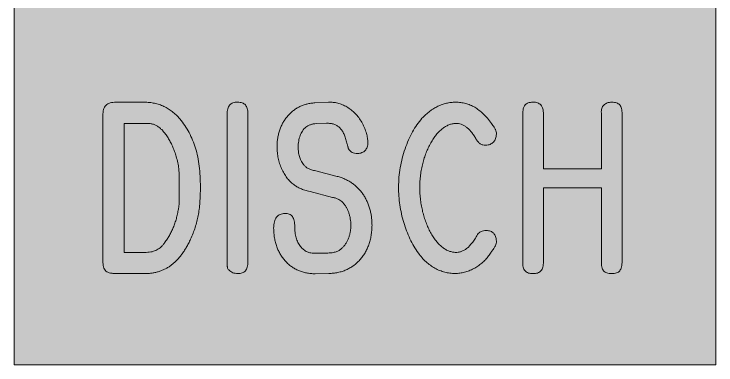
# Model space of a CAD drawing. Header units: inches. Extents: x 99 to 111.6, y 142.4 to 155.
# Drawn here: x 99.02 to 111.59, y 142.41 to 148.7 of the extents above; entities that cross this region are included whole.
import ezdxf

# ---------------------------------------------------------------- set-up
doc = ezdxf.new("R2010")
doc.units = ezdxf.units.IN
doc.header["$MEASUREMENT"] = 0

# ---------------------------------------------------------------- blocks, each defined once
blk = doc.blocks.new('block 2')
at = {"true_color": 0xffffff}
h = blk.add_hatch(color=7, dxfattribs=at)
h.dxf.hatch_style = 2
h.paths.add_polyline_path([(111.591, 142.409), (111.591, 154.982), (99.018, 154.982), (99.018, 142.409)])
at = {"color": 7, "lineweight": 5, "true_color": 0xffffff}
blk.add_lwpolyline([(111.591, 142.409), (111.591, 154.982), (99.018, 154.982), (99.018, 142.409), (111.591, 142.409)], dxfattribs=at)
blk = doc.blocks.new('block 3')
at = {"color": 7, "lineweight": 5, "true_color": 0xffffff}
blk.add_open_spline([(107.478, 144.82), (107.491, 144.819), (107.505, 144.817), (107.518, 144.815), (107.53, 144.813), (107.542, 144.81), (107.554, 144.805), (107.564, 144.801), (107.574, 144.795), (107.584, 144.789), (107.593, 144.783), (107.602, 144.776), (107.609, 144.768), (107.617, 144.76), (107.623, 144.751), (107.629, 144.742), (107.635, 144.732), (107.64, 144.721), (107.644, 144.71), (107.648, 144.698), (107.651, 144.686), (107.653, 144.673), (107.655, 144.659), (107.657, 144.644), (107.658, 144.63), (107.658, 144.616), (107.658, 144.601), (107.655, 144.587), (107.653, 144.572), (107.647, 144.558), (107.64, 144.544), (107.636, 144.535), (107.63, 144.526), (107.624, 144.517), (107.616, 144.504), (107.608, 144.491), (107.599, 144.478), (107.588, 144.461), (107.576, 144.444), (107.564, 144.427), (107.549, 144.405), (107.534, 144.384), (107.519, 144.363), (107.5, 144.34), (107.482, 144.316), (107.462, 144.295), (107.442, 144.273), (107.421, 144.253), (107.398, 144.234), (107.376, 144.215), (107.352, 144.197), (107.328, 144.181), (107.303, 144.164), (107.277, 144.148), (107.251, 144.135), (107.224, 144.121), (107.197, 144.108), (107.169, 144.097), (107.143, 144.087), (107.115, 144.078), (107.087, 144.07), (107.06, 144.063), (107.032, 144.057), (107.004, 144.054), (106.976, 144.05), (106.948, 144.049), (106.92, 144.047), (106.888, 144.049), (106.857, 144.05), (106.825, 144.054), (106.794, 144.058), (106.763, 144.064), (106.733, 144.072), (106.703, 144.08), (106.673, 144.09), (106.644, 144.101), (106.614, 144.113), (106.585, 144.127), (106.557, 144.143), (106.529, 144.158), (106.501, 144.176), (106.475, 144.195), (106.448, 144.215), (106.422, 144.235), (106.398, 144.257), (106.372, 144.28), (106.348, 144.304), (106.326, 144.33), (106.303, 144.357), (106.282, 144.385), (106.26, 144.413), (106.233, 144.454), (106.205, 144.495), (106.18, 144.537), (106.154, 144.58), (106.131, 144.624), (106.109, 144.67), (106.087, 144.716), (106.067, 144.763), (106.049, 144.811), (106.03, 144.86), (106.013, 144.91), (105.998, 144.961), (105.983, 145.012), (105.969, 145.064), (105.958, 145.117), (105.947, 145.169), (105.937, 145.222), (105.929, 145.275), (105.921, 145.328), (105.915, 145.381), (105.911, 145.435), (105.907, 145.489), (105.906, 145.543), (105.905, 145.597), (105.907, 145.655), (105.908, 145.714), (105.913, 145.772), (105.918, 145.829), (105.926, 145.887), (105.936, 145.944), (105.946, 146.001), (105.958, 146.058), (105.972, 146.114), (105.986, 146.17), (106.003, 146.226), (106.022, 146.281), (106.04, 146.335), (106.061, 146.388), (106.083, 146.44), (106.105, 146.489), (106.128, 146.537), (106.154, 146.584), (106.179, 146.629), (106.205, 146.672), (106.235, 146.714), (106.263, 146.753), (106.294, 146.791), (106.325, 146.828), (106.347, 146.851), (106.369, 146.874), (106.393, 146.895), (106.415, 146.916), (106.439, 146.935), (106.463, 146.953), (106.486, 146.97), (106.51, 146.987), (106.535, 147.002), (106.559, 147.017), (106.584, 147.03), (106.609, 147.043), (106.634, 147.054), (106.659, 147.065), (106.685, 147.074), (106.711, 147.083), (106.737, 147.09), (106.763, 147.097), (106.789, 147.103), (106.816, 147.108), (106.843, 147.111), (106.87, 147.114), (106.897, 147.115), (106.924, 147.116), (106.924, 147.116), (106.925, 147.116), (106.925, 147.116), (106.956, 147.115), (106.987, 147.114), (107.018, 147.111), (107.048, 147.107), (107.077, 147.101), (107.106, 147.094), (107.135, 147.086), (107.163, 147.077), (107.19, 147.066), (107.217, 147.054), (107.244, 147.041), (107.27, 147.026), (107.296, 147.01), (107.322, 146.993), (107.346, 146.974), (107.373, 146.953), (107.398, 146.931), (107.422, 146.908), (107.448, 146.883), (107.473, 146.856), (107.496, 146.829), (107.522, 146.799), (107.546, 146.768), (107.57, 146.737), (107.578, 146.725), (107.587, 146.714), (107.596, 146.702), (107.603, 146.692), (107.61, 146.682), (107.616, 146.672), (107.622, 146.664), (107.627, 146.655), (107.632, 146.646), (107.636, 146.64), (107.64, 146.633), (107.643, 146.626), (107.649, 146.613), (107.653, 146.6), (107.655, 146.586), (107.657, 146.573), (107.658, 146.559), (107.658, 146.545), (107.657, 146.531), (107.656, 146.516), (107.654, 146.502), (107.652, 146.489), (107.648, 146.476), (107.644, 146.464), (107.639, 146.452), (107.634, 146.441), (107.627, 146.431), (107.621, 146.42), (107.613, 146.411), (107.604, 146.402), (107.596, 146.393), (107.586, 146.386), (107.576, 146.379), (107.566, 146.372), (107.556, 146.366), (107.544, 146.361), (107.533, 146.357), (107.521, 146.353), (107.508, 146.351), (107.495, 146.349), (107.482, 146.348), (107.468, 146.347), (107.45, 146.347), (107.432, 146.347), (107.414, 146.351), (107.397, 146.355), (107.381, 146.363), (107.366, 146.373), (107.351, 146.383), (107.337, 146.396), (107.325, 146.41), (107.311, 146.427), (107.3, 146.446), (107.289, 146.465), (107.276, 146.487), (107.262, 146.508), (107.248, 146.529), (107.235, 146.549), (107.222, 146.568), (107.207, 146.586), (107.193, 146.602), (107.179, 146.618), (107.163, 146.633), (107.15, 146.647), (107.135, 146.66), (107.119, 146.672), (107.105, 146.683), (107.089, 146.692), (107.073, 146.701), (107.058, 146.709), (107.043, 146.716), (107.027, 146.722), (107.011, 146.727), (106.995, 146.731), (106.979, 146.734), (106.962, 146.736), (106.946, 146.736), (106.929, 146.737), (106.908, 146.735), (106.887, 146.733), (106.866, 146.728), (106.845, 146.724), (106.824, 146.717), (106.805, 146.709), (106.784, 146.701), (106.764, 146.691), (106.745, 146.68), (106.725, 146.669), (106.707, 146.656), (106.688, 146.642), (106.669, 146.626), (106.65, 146.61), (106.633, 146.593), (106.614, 146.574), (106.597, 146.554), (106.58, 146.534), (106.563, 146.511), (106.546, 146.488), (106.53, 146.465), (106.513, 146.439), (106.497, 146.413), (106.482, 146.386), (106.466, 146.358), (106.451, 146.329), (106.437, 146.3), (106.423, 146.271), (106.41, 146.241), (106.398, 146.211), (106.386, 146.18), (106.376, 146.148), (106.366, 146.117), (106.355, 146.084), (106.346, 146.052), (106.338, 146.019), (106.329, 145.985), (106.322, 145.951), (106.316, 145.917), (106.309, 145.882), (106.304, 145.846), (106.3, 145.811), (106.295, 145.775), (106.291, 145.738), (106.289, 145.702), (106.286, 145.664), (106.285, 145.626), (106.284, 145.588), (106.285, 145.549), (106.286, 145.511), (106.289, 145.473), (106.291, 145.437), (106.295, 145.4), (106.3, 145.363), (106.304, 145.328), (106.309, 145.292), (106.316, 145.257), (106.322, 145.222), (106.329, 145.188), (106.337, 145.154), (106.345, 145.121), (106.354, 145.088), (106.364, 145.056), (106.374, 145.024), (106.385, 144.992), (106.397, 144.961), (106.409, 144.93), (106.421, 144.9), (106.435, 144.87), (106.449, 144.84), (106.463, 144.811), (106.479, 144.783), (106.494, 144.756), (106.51, 144.729), (106.526, 144.703), (106.542, 144.679), (106.559, 144.655), (106.576, 144.633), (106.593, 144.612), (106.61, 144.592), (106.628, 144.573), (106.645, 144.556), (106.663, 144.539), (106.682, 144.523), (106.7, 144.509), (106.719, 144.496), (106.738, 144.484), (106.757, 144.473), (106.776, 144.463), (106.797, 144.455), (106.816, 144.447), (106.837, 144.44), (106.857, 144.435), (106.878, 144.431), (106.899, 144.428), (106.92, 144.426), (106.938, 144.426), (106.957, 144.427), (106.975, 144.429), (106.993, 144.432), (107.011, 144.437), (107.028, 144.443), (107.045, 144.449), (107.062, 144.456), (107.078, 144.465), (107.095, 144.474), (107.11, 144.484), (107.125, 144.496), (107.142, 144.509), (107.158, 144.523), (107.172, 144.538), (107.189, 144.556), (107.205, 144.575), (107.22, 144.594), (107.237, 144.616), (107.254, 144.639), (107.27, 144.663), (107.287, 144.69), (107.304, 144.718), (107.321, 144.746), (107.329, 144.757), (107.337, 144.768), (107.347, 144.777), (107.357, 144.786), (107.369, 144.794), (107.382, 144.8), (107.396, 144.806), (107.411, 144.811), (107.426, 144.814), (107.443, 144.818), (107.46, 144.819), (107.478, 144.82)], degree=3, knots=[0, 0, 0, 0, 1, 1, 1, 2, 2, 2, 3, 3, 3, 4, 4, 4, 5, 5, 5, 6, 6, 6, 7, 7, 7, 8, 8, 8, 9, 9, 9, 10, 10, 10, 11, 11, 11, 12, 12, 12, 13, 13, 13, 14, 14, 14, 15, 15, 15, 16, 16, 16, 17, 17, 17, 18, 18, 18, 19, 19, 19, 20, 20, 20, 21, 21, 21, 22, 22, 22, 23, 23, 23, 24, 24, 24, 25, 25, 25, 26, 26, 26, 27, 27, 27, 28, 28, 28, 29, 29, 29, 30, 30, 30, 31, 31, 31, 32, 32, 32, 33, 33, 33, 34, 34, 34, 35, 35, 35, 36, 36, 36, 37, 37, 37, 38, 38, 38, 39, 39, 39, 40, 40, 40, 41, 41, 41, 42, 42, 42, 43, 43, 43, 44, 44, 44, 45, 45, 45, 46, 46, 46, 47, 47, 47, 48, 48, 48, 49, 49, 49, 50, 50, 50, 51, 51, 51, 52, 52, 52, 53, 53, 53, 54, 54, 54, 55, 55, 55, 56, 56, 56, 57, 57, 57, 58, 58, 58, 59, 59, 59, 60, 60, 60, 61, 61, 61, 62, 62, 62, 63, 63, 63, 64, 64, 64, 65, 65, 65, 66, 66, 66, 67, 67, 67, 68, 68, 68, 69, 69, 69, 70, 70, 70, 71, 71, 71, 72, 72, 72, 73, 73, 73, 74, 74, 74, 75, 75, 75, 76, 76, 76, 77, 77, 77, 78, 78, 78, 79, 79, 79, 80, 80, 80, 81, 81, 81, 82, 82, 82, 83, 83, 83, 84, 84, 84, 85, 85, 85, 86, 86, 86, 87, 87, 87, 88, 88, 88, 89, 89, 89, 90, 90, 90, 91, 91, 91, 92, 92, 92, 93, 93, 93, 94, 94, 94, 95, 95, 95, 96, 96, 96, 97, 97, 97, 98, 98, 98, 99, 99, 99, 100, 100, 100, 101, 101, 101, 102, 102, 102, 103, 103, 103, 104, 104, 104, 105, 105, 105, 106, 106, 106, 107, 107, 107, 108, 108, 108, 109, 109, 109, 110, 110, 110, 111, 111, 111, 112, 112, 112, 113, 113, 113, 114, 114, 114, 115, 115, 115, 116, 116, 116, 117, 117, 117, 118, 118, 118, 119, 119, 119, 120, 120, 120, 121, 121, 121, 122, 122, 122, 123, 123, 123, 124, 124, 124, 125, 125, 125, 126, 126, 126, 127, 127, 127, 128, 128, 128, 129, 129, 129, 130, 130, 130, 131, 131, 131, 132, 132, 132, 133, 133, 133, 133], dxfattribs=at)
blk = doc.blocks.new('block 4')
at = {"color": 7, "lineweight": 5, "true_color": 0xffffff}
blk.add_open_spline([(102.834, 146.896), (102.835, 146.914), (102.835, 146.932), (102.836, 146.95), (102.838, 146.966), (102.841, 146.981), (102.845, 146.996), (102.849, 147.01), (102.853, 147.023), (102.859, 147.035), (102.865, 147.046), (102.872, 147.056), (102.88, 147.066), (102.888, 147.075), (102.897, 147.083), (102.907, 147.09), (102.917, 147.097), (102.928, 147.102), (102.939, 147.106), (102.952, 147.11), (102.965, 147.113), (102.978, 147.115), (102.993, 147.116), (103.008, 147.116), (103.023, 147.116), (103.037, 147.116), (103.052, 147.116), (103.066, 147.114), (103.079, 147.112), (103.091, 147.109), (103.103, 147.105), (103.115, 147.101), (103.125, 147.096), (103.135, 147.09), (103.145, 147.084), (103.153, 147.076), (103.161, 147.068), (103.169, 147.059), (103.175, 147.049), (103.181, 147.039), (103.187, 147.027), (103.191, 147.015), (103.195, 147.002), (103.199, 146.989), (103.202, 146.974), (103.203, 146.96), (103.205, 146.943), (103.205, 146.927), (103.205, 146.91), (103.205, 146.91), (103.205, 144.258), (103.205, 144.258), (103.205, 144.241), (103.205, 144.224), (103.203, 144.207), (103.202, 144.192), (103.199, 144.178), (103.195, 144.163), (103.191, 144.15), (103.187, 144.138), (103.181, 144.126), (103.175, 144.115), (103.169, 144.105), (103.161, 144.096), (103.153, 144.087), (103.145, 144.079), (103.135, 144.073), (103.125, 144.067), (103.115, 144.062), (103.103, 144.058), (103.091, 144.054), (103.079, 144.051), (103.066, 144.049), (103.052, 144.047), (103.037, 144.047), (103.023, 144.047), (103.007, 144.048), (102.992, 144.049), (102.977, 144.051), (102.963, 144.053), (102.949, 144.057), (102.936, 144.062), (102.922, 144.068), (102.91, 144.075), (102.898, 144.083), (102.886, 144.092), (102.875, 144.101), (102.864, 144.111), (102.858, 144.118), (102.853, 144.124), (102.849, 144.131), (102.845, 144.139), (102.842, 144.148), (102.84, 144.157), (102.839, 144.163), (102.839, 144.169), (102.838, 144.175), (102.837, 144.182), (102.836, 144.19), (102.836, 144.197), (102.835, 144.207), (102.835, 144.216), (102.835, 144.225), (102.835, 144.236), (102.835, 144.247), (102.834, 144.257), (102.834, 144.257), (102.834, 146.896), (102.834, 146.896)], degree=3, knots=[0, 0, 0, 0, 1, 1, 1, 2, 2, 2, 3, 3, 3, 4, 4, 4, 5, 5, 5, 6, 6, 6, 7, 7, 7, 8, 8, 8, 9, 9, 9, 10, 10, 10, 11, 11, 11, 12, 12, 12, 13, 13, 13, 14, 14, 14, 15, 15, 15, 16, 16, 16, 17, 17, 17, 18, 18, 18, 19, 19, 19, 20, 20, 20, 21, 21, 21, 22, 22, 22, 23, 23, 23, 24, 24, 24, 25, 25, 25, 26, 26, 26, 27, 27, 27, 28, 28, 28, 29, 29, 29, 30, 30, 30, 31, 31, 31, 32, 32, 32, 33, 33, 33, 34, 34, 34, 35, 35, 35, 36, 36, 36, 36], dxfattribs=at)
blk = doc.blocks.new('block 10')
at = {"color": 7, "lineweight": 5, "true_color": 0xffffff}
blk.add_open_spline([(100.837, 144.047), (100.816, 144.048), (100.794, 144.049), (100.773, 144.051), (100.755, 144.053), (100.737, 144.056), (100.72, 144.062), (100.706, 144.066), (100.692, 144.072), (100.68, 144.08), (100.668, 144.088), (100.658, 144.096), (100.65, 144.107), (100.641, 144.117), (100.634, 144.13), (100.629, 144.143), (100.623, 144.158), (100.619, 144.174), (100.616, 144.191), (100.612, 144.211), (100.61, 144.231), (100.61, 144.252), (100.609, 144.277), (100.61, 144.301), (100.611, 144.326), (100.611, 144.326), (100.611, 146.877), (100.611, 146.877), (100.611, 146.896), (100.61, 146.915), (100.612, 146.934), (100.613, 146.951), (100.616, 146.968), (100.62, 146.984), (100.624, 146.998), (100.63, 147.012), (100.638, 147.025), (100.645, 147.038), (100.653, 147.049), (100.663, 147.059), (100.673, 147.069), (100.684, 147.078), (100.696, 147.085), (100.71, 147.093), (100.724, 147.099), (100.738, 147.103), (100.755, 147.108), (100.771, 147.111), (100.788, 147.113), (100.807, 147.115), (100.827, 147.116), (100.846, 147.116), (100.846, 147.116), (101.351, 147.116), (101.351, 147.116), (101.382, 147.115), (101.414, 147.114), (101.445, 147.111), (101.475, 147.108), (101.505, 147.104), (101.535, 147.097), (101.564, 147.091), (101.592, 147.083), (101.62, 147.074), (101.648, 147.065), (101.675, 147.054), (101.702, 147.041), (101.728, 147.029), (101.754, 147.015), (101.779, 147), (101.805, 146.984), (101.829, 146.967), (101.852, 146.948), (101.877, 146.93), (101.9, 146.91), (101.922, 146.888), (101.945, 146.866), (101.966, 146.842), (101.987, 146.818), (102.017, 146.779), (102.048, 146.74), (102.077, 146.699), (102.105, 146.658), (102.13, 146.615), (102.153, 146.572), (102.177, 146.527), (102.198, 146.482), (102.217, 146.436), (102.237, 146.389), (102.253, 146.341), (102.268, 146.293), (102.283, 146.242), (102.296, 146.19), (102.307, 146.139), (102.318, 146.083), (102.327, 146.027), (102.334, 145.971), (102.342, 145.911), (102.348, 145.851), (102.351, 145.791), (102.354, 145.727), (102.355, 145.663), (102.355, 145.598), (102.355, 145.55), (102.355, 145.501), (102.353, 145.453), (102.352, 145.408), (102.349, 145.364), (102.346, 145.319), (102.343, 145.278), (102.339, 145.237), (102.334, 145.197), (102.329, 145.159), (102.323, 145.122), (102.316, 145.085), (102.309, 145.05), (102.302, 145.015), (102.293, 144.98), (102.284, 144.944), (102.273, 144.909), (102.262, 144.874), (102.251, 144.838), (102.238, 144.803), (102.225, 144.768), (102.211, 144.733), (102.195, 144.698), (102.18, 144.663), (102.168, 144.637), (102.156, 144.611), (102.143, 144.586), (102.13, 144.562), (102.117, 144.538), (102.103, 144.515), (102.09, 144.492), (102.077, 144.47), (102.063, 144.449), (102.049, 144.428), (102.035, 144.408), (102.02, 144.388), (102.006, 144.369), (101.991, 144.35), (101.976, 144.332), (101.961, 144.315), (101.946, 144.298), (101.93, 144.282), (101.915, 144.266), (101.899, 144.251), (101.882, 144.237), (101.867, 144.223), (101.85, 144.209), (101.833, 144.197), (101.817, 144.184), (101.8, 144.172), (101.782, 144.161), (101.765, 144.15), (101.747, 144.14), (101.729, 144.131), (101.711, 144.122), (101.692, 144.113), (101.673, 144.105), (101.654, 144.097), (101.635, 144.09), (101.615, 144.084), (101.595, 144.078), (101.575, 144.072), (101.555, 144.068), (101.534, 144.063), (101.513, 144.06), (101.492, 144.056), (101.471, 144.053), (101.449, 144.051), (101.428, 144.049), (101.405, 144.048), (101.382, 144.047), (101.36, 144.047), (101.36, 144.047), (100.837, 144.047), (100.837, 144.047)], degree=3, knots=[0, 0, 0, 0, 1, 1, 1, 2, 2, 2, 3, 3, 3, 4, 4, 4, 5, 5, 5, 6, 6, 6, 7, 7, 7, 8, 8, 8, 9, 9, 9, 10, 10, 10, 11, 11, 11, 12, 12, 12, 13, 13, 13, 14, 14, 14, 15, 15, 15, 16, 16, 16, 17, 17, 17, 18, 18, 18, 19, 19, 19, 20, 20, 20, 21, 21, 21, 22, 22, 22, 23, 23, 23, 24, 24, 24, 25, 25, 25, 26, 26, 26, 27, 27, 27, 28, 28, 28, 29, 29, 29, 30, 30, 30, 31, 31, 31, 32, 32, 32, 33, 33, 33, 34, 34, 34, 35, 35, 35, 36, 36, 36, 37, 37, 37, 38, 38, 38, 39, 39, 39, 40, 40, 40, 41, 41, 41, 42, 42, 42, 43, 43, 43, 44, 44, 44, 45, 45, 45, 46, 46, 46, 47, 47, 47, 48, 48, 48, 49, 49, 49, 50, 50, 50, 51, 51, 51, 52, 52, 52, 53, 53, 53, 54, 54, 54, 55, 55, 55, 56, 56, 56, 57, 57, 57, 58, 58, 58, 59, 59, 59, 59], dxfattribs=at)
blk = doc.blocks.new('block 11')
at = {"color": 7, "lineweight": 5, "true_color": 0xffffff}
blk.add_open_spline([(104.654, 144.047), (104.654, 144.047), (104.413, 144.043), (104.413, 144.043), (104.386, 144.044), (104.359, 144.045), (104.332, 144.047), (104.307, 144.049), (104.281, 144.053), (104.256, 144.058), (104.232, 144.063), (104.207, 144.069), (104.183, 144.076), (104.16, 144.083), (104.137, 144.092), (104.115, 144.101), (104.093, 144.11), (104.071, 144.121), (104.05, 144.133), (104.029, 144.144), (104.008, 144.157), (103.989, 144.171), (103.969, 144.185), (103.95, 144.2), (103.932, 144.217), (103.913, 144.233), (103.895, 144.251), (103.879, 144.269), (103.862, 144.288), (103.846, 144.307), (103.83, 144.327), (103.815, 144.347), (103.801, 144.368), (103.788, 144.39), (103.776, 144.412), (103.764, 144.434), (103.753, 144.457), (103.742, 144.48), (103.732, 144.504), (103.723, 144.528), (103.714, 144.553), (103.707, 144.579), (103.7, 144.605), (103.694, 144.632), (103.688, 144.658), (103.683, 144.686), (103.678, 144.714), (103.675, 144.742), (103.672, 144.77), (103.67, 144.8), (103.669, 144.83), (103.668, 144.86), (103.668, 144.881), (103.669, 144.901), (103.672, 144.921), (103.674, 144.939), (103.678, 144.956), (103.682, 144.974), (103.687, 144.989), (103.692, 145.004), (103.698, 145.018), (103.704, 145.031), (103.712, 145.044), (103.72, 145.055), (103.729, 145.066), (103.738, 145.076), (103.749, 145.085), (103.76, 145.093), (103.771, 145.1), (103.784, 145.106), (103.797, 145.112), (103.81, 145.116), (103.824, 145.119), (103.839, 145.122), (103.855, 145.124), (103.871, 145.125), (103.884, 145.124), (103.898, 145.124), (103.912, 145.121), (103.924, 145.119), (103.936, 145.116), (103.948, 145.111), (103.959, 145.106), (103.969, 145.099), (103.979, 145.092), (103.988, 145.084), (103.996, 145.076), (104.003, 145.066), (104.011, 145.056), (104.017, 145.044), (104.022, 145.032), (104.028, 145.019), (104.032, 145.006), (104.036, 144.992), (104.04, 144.976), (104.043, 144.96), (104.044, 144.944), (104.046, 144.925), (104.046, 144.907), (104.046, 144.888), (104.047, 144.853), (104.048, 144.818), (104.051, 144.784), (104.055, 144.752), (104.061, 144.72), (104.07, 144.689), (104.078, 144.66), (104.089, 144.633), (104.103, 144.606), (104.116, 144.581), (104.131, 144.556), (104.148, 144.533), (104.157, 144.522), (104.166, 144.512), (104.175, 144.502), (104.184, 144.493), (104.194, 144.484), (104.204, 144.476), (104.214, 144.468), (104.224, 144.461), (104.234, 144.454), (104.245, 144.447), (104.255, 144.442), (104.267, 144.437), (104.278, 144.432), (104.289, 144.428), (104.301, 144.425), (104.312, 144.421), (104.324, 144.418), (104.336, 144.417), (104.349, 144.415), (104.361, 144.414), (104.374, 144.414), (104.387, 144.414), (104.4, 144.414), (104.413, 144.415), (104.413, 144.415), (104.64, 144.415), (104.64, 144.415), (104.666, 144.416), (104.692, 144.417), (104.718, 144.421), (104.741, 144.424), (104.763, 144.429), (104.785, 144.436), (104.805, 144.443), (104.825, 144.451), (104.843, 144.462), (104.86, 144.473), (104.875, 144.486), (104.891, 144.499), (104.903, 144.511), (104.915, 144.524), (104.926, 144.537), (104.937, 144.55), (104.948, 144.565), (104.957, 144.579), (104.967, 144.595), (104.976, 144.611), (104.985, 144.627), (104.993, 144.644), (105.001, 144.661), (105.008, 144.679), (105.015, 144.697), (105.021, 144.716), (105.027, 144.734), (105.032, 144.753), (105.036, 144.772), (105.04, 144.792), (105.044, 144.811), (105.047, 144.831), (105.049, 144.85), (105.051, 144.871), (105.051, 144.891), (105.051, 144.912), (105.051, 144.932), (105.05, 144.951), (105.049, 144.971), (105.047, 144.99), (105.045, 145.009), (105.041, 145.028), (105.038, 145.048), (105.034, 145.066), (105.029, 145.085), (105.024, 145.104), (105.018, 145.122), (105.012, 145.14), (105.006, 145.158), (104.999, 145.175), (104.991, 145.192), (104.983, 145.208), (104.975, 145.223), (104.966, 145.239), (104.957, 145.254), (104.948, 145.268), (104.937, 145.282), (104.927, 145.295), (104.916, 145.308), (104.905, 145.32), (104.894, 145.33), (104.884, 145.341), (104.873, 145.349), (104.861, 145.359), (104.847, 145.367), (104.833, 145.375), (104.817, 145.383), (104.8, 145.39), (104.783, 145.396), (104.764, 145.403), (104.744, 145.407), (104.725, 145.412), (104.725, 145.412), (104.319, 145.515), (104.319, 145.515), (104.287, 145.523), (104.255, 145.532), (104.224, 145.542), (104.199, 145.55), (104.174, 145.56), (104.149, 145.57), (104.128, 145.58), (104.106, 145.59), (104.086, 145.602), (104.066, 145.614), (104.047, 145.627), (104.027, 145.64), (104.005, 145.659), (103.983, 145.677), (103.963, 145.698), (103.942, 145.718), (103.922, 145.74), (103.905, 145.764), (103.886, 145.788), (103.869, 145.814), (103.854, 145.84), (103.838, 145.868), (103.823, 145.897), (103.81, 145.926), (103.797, 145.956), (103.785, 145.987), (103.775, 146.018), (103.765, 146.049), (103.756, 146.081), (103.749, 146.113), (103.742, 146.145), (103.737, 146.178), (103.734, 146.211), (103.73, 146.245), (103.729, 146.279), (103.728, 146.313), (103.729, 146.341), (103.729, 146.368), (103.732, 146.396), (103.734, 146.422), (103.737, 146.449), (103.742, 146.475), (103.746, 146.5), (103.751, 146.525), (103.757, 146.55), (103.763, 146.574), (103.77, 146.599), (103.778, 146.622), (103.786, 146.645), (103.795, 146.668), (103.805, 146.69), (103.815, 146.711), (103.826, 146.733), (103.838, 146.754), (103.85, 146.774), (103.862, 146.794), (103.876, 146.814), (103.89, 146.833), (103.904, 146.852), (103.92, 146.87), (103.935, 146.887), (103.952, 146.904), (103.969, 146.92), (103.985, 146.936), (104.003, 146.951), (104.021, 146.965), (104.038, 146.979), (104.057, 146.992), (104.076, 147.004), (104.095, 147.016), (104.115, 147.027), (104.135, 147.037), (104.156, 147.046), (104.177, 147.055), (104.198, 147.063), (104.22, 147.07), (104.242, 147.077), (104.265, 147.083), (104.288, 147.088), (104.311, 147.093), (104.335, 147.097), (104.359, 147.1), (104.384, 147.102), (104.408, 147.104), (104.408, 147.104), (104.649, 147.116), (104.649, 147.116), (104.649, 147.116), (104.673, 147.116), (104.673, 147.116), (104.701, 147.115), (104.728, 147.115), (104.755, 147.112), (104.783, 147.109), (104.81, 147.103), (104.837, 147.095), (104.865, 147.086), (104.892, 147.075), (104.919, 147.063), (104.946, 147.05), (104.973, 147.036), (104.999, 147.019), (105.026, 147.002), (105.052, 146.984), (105.076, 146.963), (105.1, 146.943), (105.123, 146.92), (105.145, 146.897), (105.167, 146.873), (105.188, 146.848), (105.206, 146.821), (105.225, 146.793), (105.242, 146.764), (105.259, 146.735), (105.273, 146.706), (105.287, 146.677), (105.299, 146.648), (105.311, 146.618), (105.321, 146.589), (105.33, 146.558), (105.338, 146.53), (105.345, 146.501), (105.349, 146.472), (105.352, 146.447), (105.354, 146.422), (105.356, 146.396), (105.355, 146.381), (105.354, 146.366), (105.352, 146.351), (105.35, 146.338), (105.347, 146.325), (105.342, 146.312), (105.338, 146.3), (105.333, 146.289), (105.327, 146.279), (105.321, 146.269), (105.315, 146.26), (105.307, 146.251), (105.299, 146.243), (105.29, 146.236), (105.281, 146.229), (105.271, 146.223), (105.261, 146.217), (105.25, 146.213), (105.238, 146.208), (105.226, 146.204), (105.213, 146.202), (105.2, 146.199), (105.185, 146.198), (105.171, 146.197), (105.153, 146.198), (105.136, 146.199), (105.118, 146.202), (105.102, 146.205), (105.087, 146.21), (105.073, 146.217), (105.059, 146.224), (105.047, 146.233), (105.037, 146.243), (105.026, 146.254), (105.017, 146.267), (105.009, 146.28), (105.007, 146.283), (105.006, 146.286), (105.005, 146.289), (105.004, 146.294), (105.003, 146.299), (105.002, 146.303), (105.001, 146.307), (105, 146.31), (104.999, 146.314), (104.997, 146.32), (104.995, 146.325), (104.994, 146.331), (104.992, 146.338), (104.99, 146.346), (104.988, 146.353), (104.985, 146.363), (104.983, 146.372), (104.981, 146.382), (104.973, 146.411), (104.966, 146.44), (104.957, 146.469), (104.949, 146.494), (104.94, 146.519), (104.929, 146.543), (104.92, 146.564), (104.909, 146.585), (104.896, 146.604), (104.885, 146.622), (104.872, 146.638), (104.858, 146.653), (104.844, 146.667), (104.829, 146.68), (104.813, 146.69), (104.797, 146.701), (104.779, 146.71), (104.761, 146.717), (104.742, 146.724), (104.722, 146.73), (104.702, 146.734), (104.68, 146.737), (104.658, 146.738), (104.635, 146.739), (104.635, 146.739), (104.616, 146.739), (104.616, 146.739), (104.616, 146.739), (104.428, 146.735), (104.428, 146.735), (104.411, 146.733), (104.394, 146.731), (104.378, 146.728), (104.36, 146.724), (104.343, 146.719), (104.326, 146.713), (104.31, 146.707), (104.294, 146.701), (104.279, 146.693), (104.266, 146.686), (104.255, 146.678), (104.243, 146.67), (104.232, 146.659), (104.221, 146.648), (104.211, 146.637), (104.202, 146.625), (104.193, 146.613), (104.185, 146.6), (104.176, 146.587), (104.168, 146.574), (104.161, 146.56), (104.154, 146.546), (104.148, 146.532), (104.143, 146.517), (104.137, 146.501), (104.132, 146.486), (104.127, 146.47), (104.123, 146.453), (104.119, 146.437), (104.116, 146.419), (104.113, 146.402), (104.111, 146.383), (104.109, 146.365), (104.108, 146.346), (104.107, 146.327), (104.106, 146.308), (104.107, 146.279), (104.109, 146.251), (104.113, 146.223), (104.116, 146.196), (104.122, 146.169), (104.13, 146.143), (104.138, 146.117), (104.148, 146.093), (104.16, 146.069), (104.172, 146.046), (104.186, 146.024), (104.201, 146.002), (104.211, 145.989), (104.221, 145.977), (104.233, 145.966), (104.246, 145.954), (104.261, 145.944), (104.277, 145.936), (104.295, 145.926), (104.313, 145.917), (104.332, 145.91), (104.354, 145.902), (104.376, 145.896), (104.399, 145.89), (104.399, 145.89), (104.806, 145.788), (104.806, 145.788), (104.83, 145.781), (104.853, 145.774), (104.877, 145.766), (104.899, 145.758), (104.921, 145.749), (104.943, 145.74), (104.965, 145.73), (104.985, 145.72), (105.006, 145.708), (105.026, 145.697), (105.046, 145.685), (105.065, 145.672), (105.084, 145.659), (105.102, 145.645), (105.12, 145.631), (105.138, 145.616), (105.155, 145.601), (105.171, 145.585), (105.188, 145.569), (105.203, 145.552), (105.218, 145.534), (105.233, 145.516), (105.248, 145.498), (105.261, 145.479), (105.275, 145.46), (105.288, 145.44), (105.3, 145.419), (105.312, 145.399), (105.323, 145.378), (105.334, 145.356), (105.344, 145.334), (105.354, 145.312), (105.362, 145.29), (105.371, 145.267), (105.379, 145.244), (105.386, 145.221), (105.393, 145.197), (105.399, 145.173), (105.404, 145.149), (105.41, 145.123), (105.414, 145.098), (105.418, 145.072), (105.421, 145.046), (105.424, 145.02), (105.426, 144.994), (105.428, 144.966), (105.429, 144.939), (105.43, 144.912), (105.429, 144.88), (105.428, 144.849), (105.425, 144.818), (105.422, 144.788), (105.419, 144.758), (105.414, 144.728), (105.409, 144.7), (105.403, 144.672), (105.396, 144.644), (105.39, 144.616), (105.382, 144.59), (105.372, 144.563), (105.363, 144.538), (105.353, 144.513), (105.342, 144.489), (105.33, 144.465), (105.318, 144.441), (105.305, 144.418), (105.292, 144.395), (105.277, 144.374), (105.261, 144.353), (105.246, 144.331), (105.229, 144.311), (105.211, 144.291), (105.194, 144.272), (105.176, 144.253), (105.157, 144.236), (105.138, 144.219), (105.118, 144.203), (105.097, 144.188), (105.077, 144.173), (105.056, 144.16), (105.034, 144.147), (105.012, 144.135), (104.99, 144.123), (104.967, 144.113), (104.943, 144.102), (104.919, 144.093), (104.895, 144.086), (104.87, 144.078), (104.844, 144.071), (104.818, 144.066), (104.792, 144.06), (104.765, 144.056), (104.738, 144.053), (104.71, 144.05), (104.682, 144.049), (104.654, 144.047)], degree=3, knots=[0, 0, 0, 0, 1, 1, 1, 2, 2, 2, 3, 3, 3, 4, 4, 4, 5, 5, 5, 6, 6, 6, 7, 7, 7, 8, 8, 8, 9, 9, 9, 10, 10, 10, 11, 11, 11, 12, 12, 12, 13, 13, 13, 14, 14, 14, 15, 15, 15, 16, 16, 16, 17, 17, 17, 18, 18, 18, 19, 19, 19, 20, 20, 20, 21, 21, 21, 22, 22, 22, 23, 23, 23, 24, 24, 24, 25, 25, 25, 26, 26, 26, 27, 27, 27, 28, 28, 28, 29, 29, 29, 30, 30, 30, 31, 31, 31, 32, 32, 32, 33, 33, 33, 34, 34, 34, 35, 35, 35, 36, 36, 36, 37, 37, 37, 38, 38, 38, 39, 39, 39, 40, 40, 40, 41, 41, 41, 42, 42, 42, 43, 43, 43, 44, 44, 44, 45, 45, 45, 46, 46, 46, 47, 47, 47, 48, 48, 48, 49, 49, 49, 50, 50, 50, 51, 51, 51, 52, 52, 52, 53, 53, 53, 54, 54, 54, 55, 55, 55, 56, 56, 56, 57, 57, 57, 58, 58, 58, 59, 59, 59, 60, 60, 60, 61, 61, 61, 62, 62, 62, 63, 63, 63, 64, 64, 64, 65, 65, 65, 66, 66, 66, 67, 67, 67, 68, 68, 68, 69, 69, 69, 70, 70, 70, 71, 71, 71, 72, 72, 72, 73, 73, 73, 74, 74, 74, 75, 75, 75, 76, 76, 76, 77, 77, 77, 78, 78, 78, 79, 79, 79, 80, 80, 80, 81, 81, 81, 82, 82, 82, 83, 83, 83, 84, 84, 84, 85, 85, 85, 86, 86, 86, 87, 87, 87, 88, 88, 88, 89, 89, 89, 90, 90, 90, 91, 91, 91, 92, 92, 92, 93, 93, 93, 94, 94, 94, 95, 95, 95, 96, 96, 96, 97, 97, 97, 98, 98, 98, 99, 99, 99, 100, 100, 100, 101, 101, 101, 102, 102, 102, 103, 103, 103, 104, 104, 104, 105, 105, 105, 106, 106, 106, 107, 107, 107, 108, 108, 108, 109, 109, 109, 110, 110, 110, 111, 111, 111, 112, 112, 112, 113, 113, 113, 114, 114, 114, 115, 115, 115, 116, 116, 116, 117, 117, 117, 118, 118, 118, 119, 119, 119, 120, 120, 120, 121, 121, 121, 122, 122, 122, 123, 123, 123, 124, 124, 124, 125, 125, 125, 126, 126, 126, 127, 127, 127, 128, 128, 128, 129, 129, 129, 130, 130, 130, 131, 131, 131, 132, 132, 132, 133, 133, 133, 134, 134, 134, 135, 135, 135, 136, 136, 136, 137, 137, 137, 138, 138, 138, 139, 139, 139, 140, 140, 140, 141, 141, 141, 142, 142, 142, 143, 143, 143, 144, 144, 144, 145, 145, 145, 146, 146, 146, 147, 147, 147, 148, 148, 148, 149, 149, 149, 150, 150, 150, 151, 151, 151, 152, 152, 152, 153, 153, 153, 154, 154, 154, 155, 155, 155, 156, 156, 156, 157, 157, 157, 158, 158, 158, 159, 159, 159, 160, 160, 160, 161, 161, 161, 162, 162, 162, 163, 163, 163, 164, 164, 164, 165, 165, 165, 166, 166, 166, 167, 167, 167, 168, 168, 168, 169, 169, 169, 170, 170, 170, 171, 171, 171, 172, 172, 172, 173, 173, 173, 174, 174, 174, 175, 175, 175, 176, 176, 176, 177, 177, 177, 178, 178, 178, 179, 179, 179, 180, 180, 180, 181, 181, 181, 182, 182, 182, 183, 183, 183, 184, 184, 184, 185, 185, 185, 186, 186, 186, 187, 187, 187, 188, 188, 188, 189, 189, 189, 190, 190, 190, 191, 191, 191, 192, 192, 192, 193, 193, 193, 194, 194, 194, 194], dxfattribs=at)
blk = doc.blocks.new('block 12')
at = {"color": 7, "lineweight": 5, "true_color": 0xffffff}
blk.add_open_spline([(108.5, 145.584), (108.5, 145.584), (108.5, 144.258), (108.5, 144.258), (108.5, 144.241), (108.5, 144.224), (108.498, 144.207), (108.497, 144.192), (108.495, 144.177), (108.491, 144.162), (108.488, 144.149), (108.483, 144.136), (108.477, 144.125), (108.471, 144.114), (108.464, 144.104), (108.456, 144.094), (108.448, 144.086), (108.439, 144.078), (108.43, 144.072), (108.419, 144.065), (108.408, 144.06), (108.397, 144.056), (108.384, 144.052), (108.371, 144.05), (108.358, 144.048), (108.343, 144.047), (108.327, 144.047), (108.312, 144.047), (108.298, 144.047), (108.283, 144.047), (108.268, 144.048), (108.255, 144.05), (108.242, 144.052), (108.23, 144.056), (108.218, 144.06), (108.207, 144.065), (108.197, 144.072), (108.188, 144.078), (108.179, 144.086), (108.171, 144.094), (108.164, 144.104), (108.157, 144.114), (108.151, 144.125), (108.146, 144.136), (108.141, 144.149), (108.138, 144.162), (108.134, 144.177), (108.132, 144.192), (108.13, 144.207), (108.129, 144.223), (108.129, 144.24), (108.129, 144.258), (108.129, 144.258), (108.129, 146.893), (108.129, 146.893), (108.129, 146.912), (108.13, 146.931), (108.131, 146.95), (108.133, 146.967), (108.136, 146.983), (108.139, 146.998), (108.143, 147.012), (108.147, 147.025), (108.153, 147.037), (108.158, 147.048), (108.164, 147.058), (108.172, 147.067), (108.179, 147.076), (108.188, 147.083), (108.197, 147.089), (108.207, 147.096), (108.218, 147.101), (108.229, 147.105), (108.241, 147.109), (108.254, 147.112), (108.267, 147.114), (108.282, 147.116), (108.297, 147.116), (108.312, 147.116), (108.327, 147.116), (108.342, 147.116), (108.356, 147.115), (108.369, 147.113), (108.382, 147.11), (108.394, 147.106), (108.406, 147.102), (108.416, 147.097), (108.426, 147.09), (108.436, 147.083), (108.445, 147.075), (108.453, 147.067), (108.461, 147.057), (108.468, 147.047), (108.473, 147.037), (108.479, 147.025), (108.484, 147.012), (108.488, 146.999), (108.492, 146.985), (108.495, 146.97), (108.497, 146.954), (108.499, 146.937), (108.499, 146.92), (108.5, 146.902), (108.5, 146.902), (108.5, 145.92), (108.5, 145.92), (108.5, 145.92), (109.538, 145.92), (109.538, 145.92), (109.538, 145.92), (109.538, 146.912), (109.538, 146.912), (109.538, 146.912), (109.538, 146.922), (109.538, 146.922), (109.537, 146.937), (109.537, 146.951), (109.538, 146.966), (109.539, 146.979), (109.541, 146.992), (109.544, 147.004), (109.548, 147.016), (109.553, 147.027), (109.56, 147.037), (109.566, 147.047), (109.573, 147.057), (109.582, 147.065), (109.59, 147.074), (109.6, 147.081), (109.61, 147.087), (109.621, 147.093), (109.632, 147.098), (109.644, 147.103), (109.656, 147.107), (109.669, 147.111), (109.683, 147.113), (109.697, 147.115), (109.711, 147.115), (109.726, 147.116), (109.741, 147.116), (109.756, 147.116), (109.771, 147.114), (109.784, 147.112), (109.797, 147.11), (109.809, 147.105), (109.82, 147.101), (109.831, 147.096), (109.841, 147.09), (109.85, 147.084), (109.859, 147.077), (109.866, 147.069), (109.874, 147.06), (109.88, 147.05), (109.885, 147.04), (109.891, 147.028), (109.895, 147.015), (109.899, 147.002), (109.903, 146.987), (109.905, 146.972), (109.907, 146.956), (109.908, 146.939), (109.909, 146.92), (109.909, 146.902), (109.909, 146.902), (109.909, 144.272), (109.909, 144.272), (109.908, 144.253), (109.908, 144.233), (109.907, 144.214), (109.905, 144.198), (109.903, 144.182), (109.899, 144.166), (109.896, 144.152), (109.892, 144.139), (109.886, 144.127), (109.881, 144.116), (109.875, 144.105), (109.867, 144.096), (109.86, 144.088), (109.851, 144.081), (109.842, 144.074), (109.832, 144.068), (109.821, 144.062), (109.809, 144.058), (109.796, 144.054), (109.783, 144.051), (109.769, 144.05), (109.753, 144.048), (109.737, 144.048), (109.721, 144.047), (109.706, 144.047), (109.69, 144.047), (109.675, 144.049), (109.661, 144.051), (109.648, 144.054), (109.636, 144.058), (109.625, 144.062), (109.614, 144.067), (109.604, 144.074), (109.595, 144.08), (109.586, 144.087), (109.579, 144.096), (109.571, 144.105), (109.565, 144.115), (109.56, 144.126), (109.555, 144.139), (109.551, 144.152), (109.548, 144.166), (109.544, 144.183), (109.541, 144.2), (109.54, 144.217), (109.538, 144.236), (109.538, 144.256), (109.538, 144.276), (109.538, 144.276), (109.538, 145.584), (109.538, 145.584), (109.538, 145.584), (108.5, 145.584), (108.5, 145.584)], degree=3, knots=[0, 0, 0, 0, 1, 1, 1, 2, 2, 2, 3, 3, 3, 4, 4, 4, 5, 5, 5, 6, 6, 6, 7, 7, 7, 8, 8, 8, 9, 9, 9, 10, 10, 10, 11, 11, 11, 12, 12, 12, 13, 13, 13, 14, 14, 14, 15, 15, 15, 16, 16, 16, 17, 17, 17, 18, 18, 18, 19, 19, 19, 20, 20, 20, 21, 21, 21, 22, 22, 22, 23, 23, 23, 24, 24, 24, 25, 25, 25, 26, 26, 26, 27, 27, 27, 28, 28, 28, 29, 29, 29, 30, 30, 30, 31, 31, 31, 32, 32, 32, 33, 33, 33, 34, 34, 34, 35, 35, 35, 36, 36, 36, 37, 37, 37, 38, 38, 38, 39, 39, 39, 40, 40, 40, 41, 41, 41, 42, 42, 42, 43, 43, 43, 44, 44, 44, 45, 45, 45, 46, 46, 46, 47, 47, 47, 48, 48, 48, 49, 49, 49, 50, 50, 50, 51, 51, 51, 52, 52, 52, 53, 53, 53, 54, 54, 54, 55, 55, 55, 56, 56, 56, 57, 57, 57, 58, 58, 58, 59, 59, 59, 60, 60, 60, 61, 61, 61, 62, 62, 62, 63, 63, 63, 64, 64, 64, 65, 65, 65, 66, 66, 66, 67, 67, 67, 68, 68, 68, 69, 69, 69, 70, 70, 70, 71, 71, 71, 72, 72, 72, 73, 73, 73, 73], dxfattribs=at)
blk = doc.blocks.new('block 13')
at = {"true_color": 0xffffff}
h = blk.add_hatch(color=7, dxfattribs=at)
h.dxf.hatch_style = 2
edge = h.paths.add_edge_path()
edge.add_spline(control_points=[(101.959, 145.181), (101.962, 145.204), (101.966, 145.227), (101.969, 145.249), (101.972, 145.269), (101.974, 145.29), (101.975, 145.31), (101.976, 145.322), (101.976, 145.334), (101.977, 145.346), (101.977, 145.363), (101.977, 145.381), (101.977, 145.398), (101.977, 145.42), (101.977, 145.443), (101.977, 145.465), (101.977, 145.492), (101.977, 145.519), (101.977, 145.547), (101.977, 145.569), (101.977, 145.592), (101.977, 145.614), (101.977, 145.635), (101.977, 145.655), (101.977, 145.676), (101.977, 145.694), (101.977, 145.713), (101.977, 145.732), (101.976, 145.748), (101.976, 145.765), (101.976, 145.782), (101.976, 145.797), (101.975, 145.811), (101.975, 145.826), (101.974, 145.839), (101.973, 145.853), (101.973, 145.866), (101.972, 145.877), (101.971, 145.888), (101.971, 145.899), (101.97, 145.908), (101.969, 145.918), (101.969, 145.927), (101.965, 145.962), (101.96, 145.997), (101.952, 146.032), (101.943, 146.07), (101.933, 146.107), (101.922, 146.145), (101.913, 146.173), (101.904, 146.202), (101.894, 146.231), (101.885, 146.258), (101.874, 146.285), (101.862, 146.312), (101.851, 146.338), (101.839, 146.364), (101.826, 146.389), (101.814, 146.414), (101.8, 146.439), (101.786, 146.463), (101.772, 146.486), (101.758, 146.508), (101.742, 146.529), (101.728, 146.55), (101.713, 146.569), (101.697, 146.588), (101.682, 146.605), (101.667, 146.621), (101.65, 146.636), (101.635, 146.651), (101.618, 146.664), (101.602, 146.677), (101.585, 146.687), (101.569, 146.697), (101.552, 146.706), (101.535, 146.713), (101.518, 146.72), (101.5, 146.724), (101.491, 146.727), (101.482, 146.729), (101.472, 146.73), (101.461, 146.732), (101.45, 146.733), (101.439, 146.734), (101.427, 146.735), (101.414, 146.736), (101.402, 146.736), (101.388, 146.737), (101.374, 146.737), (101.36, 146.737), (101.36, 146.737), (100.989, 146.737), (100.989, 146.737), (100.989, 146.737), (100.989, 144.426), (100.989, 144.426), (100.989, 144.426), (101.355, 144.426), (101.355, 144.426), (101.375, 144.426), (101.395, 144.426), (101.414, 144.427), (101.432, 144.429), (101.45, 144.431), (101.468, 144.434), (101.483, 144.437), (101.499, 144.44), (101.515, 144.445), (101.529, 144.449), (101.544, 144.454), (101.558, 144.46), (101.571, 144.466), (101.584, 144.473), (101.596, 144.481), (101.609, 144.489), (101.622, 144.498), (101.634, 144.508), (101.646, 144.519), (101.658, 144.531), (101.669, 144.543), (101.681, 144.556), (101.692, 144.57), (101.704, 144.584), (101.719, 144.605), (101.734, 144.626), (101.749, 144.647), (101.764, 144.668), (101.778, 144.69), (101.791, 144.712), (101.804, 144.735), (101.817, 144.758), (101.828, 144.782), (101.84, 144.806), (101.852, 144.83), (101.862, 144.855), (101.873, 144.88), (101.883, 144.905), (101.892, 144.931), (101.902, 144.957), (101.911, 144.984), (101.919, 145.011), (101.927, 145.039), (101.934, 145.067), (101.941, 145.095), (101.947, 145.123), (101.953, 145.152), (101.959, 145.181)], knot_values=[0, 0, 0, 0, 1, 1, 1, 2, 2, 2, 3, 3, 3, 4, 4, 4, 5, 5, 5, 6, 6, 6, 7, 7, 7, 8, 8, 8, 9, 9, 9, 10, 10, 10, 11, 11, 11, 12, 12, 12, 13, 13, 13, 14, 14, 14, 15, 15, 15, 16, 16, 16, 17, 17, 17, 18, 18, 18, 19, 19, 19, 20, 20, 20, 21, 21, 21, 22, 22, 22, 23, 23, 23, 24, 24, 24, 25, 25, 25, 26, 26, 26, 27, 27, 27, 28, 28, 28, 29, 29, 29, 30, 30, 30, 31, 31, 31, 32, 32, 32, 33, 33, 33, 34, 34, 34, 35, 35, 35, 36, 36, 36, 37, 37, 37, 38, 38, 38, 39, 39, 39, 40, 40, 40, 41, 41, 41, 42, 42, 42, 43, 43, 43, 44, 44, 44, 45, 45, 45, 46, 46, 46, 47, 47, 47, 48, 48, 48, 49, 49, 49, 49], degree=3, periodic=1)
at = {"color": 7, "lineweight": 5, "true_color": 0xffffff}
blk.add_open_spline([(101.959, 145.181), (101.962, 145.204), (101.966, 145.227), (101.969, 145.249), (101.972, 145.269), (101.974, 145.29), (101.975, 145.31), (101.976, 145.322), (101.976, 145.334), (101.977, 145.346), (101.977, 145.363), (101.977, 145.381), (101.977, 145.398), (101.977, 145.42), (101.977, 145.443), (101.977, 145.465), (101.977, 145.492), (101.977, 145.519), (101.977, 145.547), (101.977, 145.569), (101.977, 145.592), (101.977, 145.614), (101.977, 145.635), (101.977, 145.655), (101.977, 145.676), (101.977, 145.694), (101.977, 145.713), (101.977, 145.732), (101.976, 145.748), (101.976, 145.765), (101.976, 145.782), (101.976, 145.797), (101.975, 145.811), (101.975, 145.826), (101.974, 145.839), (101.973, 145.853), (101.973, 145.866), (101.972, 145.877), (101.971, 145.888), (101.971, 145.899), (101.97, 145.908), (101.969, 145.918), (101.969, 145.927), (101.965, 145.962), (101.96, 145.997), (101.952, 146.032), (101.943, 146.07), (101.933, 146.107), (101.922, 146.145), (101.913, 146.173), (101.904, 146.202), (101.894, 146.231), (101.885, 146.258), (101.874, 146.285), (101.862, 146.312), (101.851, 146.338), (101.839, 146.364), (101.826, 146.389), (101.814, 146.414), (101.8, 146.439), (101.786, 146.463), (101.772, 146.486), (101.758, 146.508), (101.742, 146.529), (101.728, 146.55), (101.713, 146.569), (101.697, 146.588), (101.682, 146.605), (101.667, 146.621), (101.65, 146.636), (101.635, 146.651), (101.618, 146.664), (101.602, 146.677), (101.585, 146.687), (101.569, 146.697), (101.552, 146.706), (101.535, 146.713), (101.518, 146.72), (101.5, 146.724), (101.491, 146.727), (101.482, 146.729), (101.472, 146.73), (101.461, 146.732), (101.45, 146.733), (101.439, 146.734), (101.427, 146.735), (101.414, 146.736), (101.402, 146.736), (101.388, 146.737), (101.374, 146.737), (101.36, 146.737), (101.36, 146.737), (100.989, 146.737), (100.989, 146.737), (100.989, 146.737), (100.989, 144.426), (100.989, 144.426), (100.989, 144.426), (101.355, 144.426), (101.355, 144.426), (101.375, 144.426), (101.395, 144.426), (101.414, 144.427), (101.432, 144.429), (101.45, 144.431), (101.468, 144.434), (101.483, 144.437), (101.499, 144.44), (101.515, 144.445), (101.529, 144.449), (101.544, 144.454), (101.558, 144.46), (101.571, 144.466), (101.584, 144.473), (101.596, 144.481), (101.609, 144.489), (101.622, 144.498), (101.634, 144.508), (101.646, 144.519), (101.658, 144.531), (101.669, 144.543), (101.681, 144.556), (101.692, 144.57), (101.704, 144.584), (101.719, 144.605), (101.734, 144.626), (101.749, 144.647), (101.764, 144.668), (101.778, 144.69), (101.791, 144.712), (101.804, 144.735), (101.817, 144.758), (101.828, 144.782), (101.84, 144.806), (101.852, 144.83), (101.862, 144.855), (101.873, 144.88), (101.883, 144.905), (101.892, 144.931), (101.902, 144.957), (101.911, 144.984), (101.919, 145.011), (101.927, 145.039), (101.934, 145.067), (101.941, 145.095), (101.947, 145.123), (101.953, 145.152), (101.959, 145.181)], degree=3, knots=[0, 0, 0, 0, 1, 1, 1, 2, 2, 2, 3, 3, 3, 4, 4, 4, 5, 5, 5, 6, 6, 6, 7, 7, 7, 8, 8, 8, 9, 9, 9, 10, 10, 10, 11, 11, 11, 12, 12, 12, 13, 13, 13, 14, 14, 14, 15, 15, 15, 16, 16, 16, 17, 17, 17, 18, 18, 18, 19, 19, 19, 20, 20, 20, 21, 21, 21, 22, 22, 22, 23, 23, 23, 24, 24, 24, 25, 25, 25, 26, 26, 26, 27, 27, 27, 28, 28, 28, 29, 29, 29, 30, 30, 30, 31, 31, 31, 32, 32, 32, 33, 33, 33, 34, 34, 34, 35, 35, 35, 36, 36, 36, 37, 37, 37, 38, 38, 38, 39, 39, 39, 40, 40, 40, 41, 41, 41, 42, 42, 42, 43, 43, 43, 44, 44, 44, 45, 45, 45, 46, 46, 46, 47, 47, 47, 48, 48, 48, 49, 49, 49, 49], dxfattribs=at)

msp = doc.modelspace()

# ---------------------------------------------------------------- block references
for name in ['block 2', 'block 10', 'block 4', 'block 11', 'block 3', 'block 12', 'block 13']:
    msp.add_blockref(name, (0, 0))

doc.saveas('drawing.dxf')
